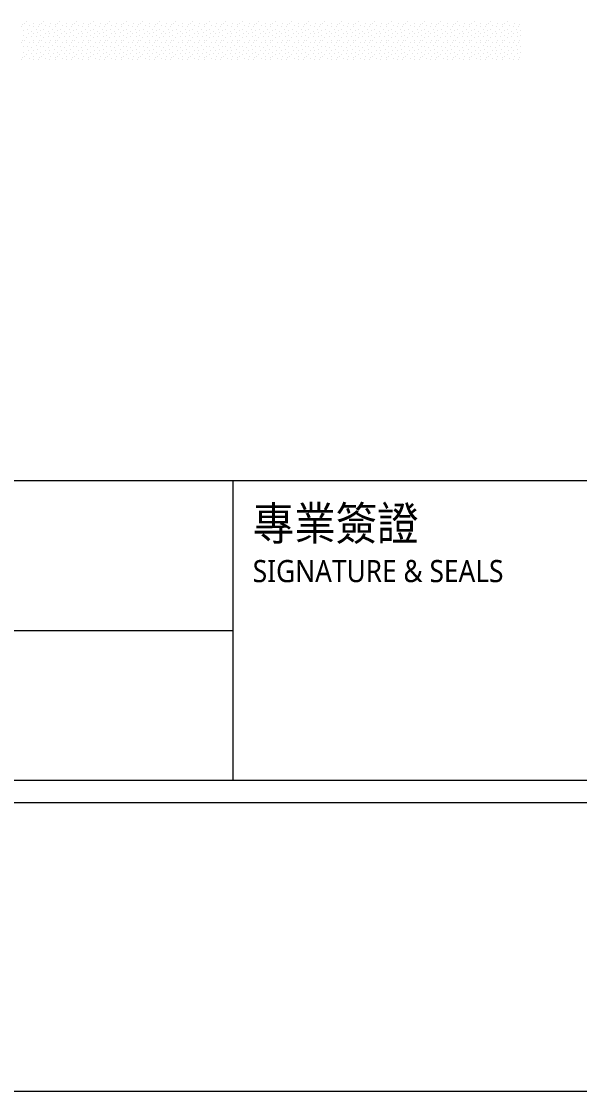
# Model space of a CAD drawing. Header units: millimetres. Extents: x 4664 to 8864, y -38 to 2932.
# Drawn here: x 7194 to 7552, y -38 to 649 of the extents above; entities that cross this region are included whole.
import ezdxf
from ezdxf.enums import TextEntityAlignment as Align

# ---------------------------------------------------------------- set-up
doc = ezdxf.new("R2010")
doc.units = ezdxf.units.MM
doc.styles.add('圖框文字', font='Microsoft JhengHei.ttf')

msp = doc.modelspace()

# ---------------------------------------------------------------- linework, layer by layer
at = {"lineweight": 5}
for p, q in [((7194.68, 645.54), (7194.68, 645.54)), ((7195.11, 646.82), (7195.11, 646.82)), ((7196.38, 647.03), (7196.38, 647.03)), ((7197.87, 648.52), (7197.87, 648.52)), ((7199.36, 645.76), (7199.36, 645.76)), ((7202.33, 647.03), (7202.33, 647.03)), ((7205.31, 645.54), (7205.31, 645.54)), ((7205.73, 646.82), (7205.73, 646.82)), ((7207.01, 647.03), (7207.01, 647.03)), ((7208.5, 648.52), (7208.5, 648.52)), ((7209.98, 645.76), (7209.98, 645.76)), ((7212.96, 647.03), (7212.96, 647.03)), ((7215.93, 645.54), (7215.93, 645.54)), ((7216.36, 646.82), (7216.36, 646.82)), ((7217.63, 647.03), (7217.63, 647.03)), ((7219.12, 648.52), (7219.12, 648.52)), ((7220.61, 645.76), (7220.61, 645.76)), ((7223.58, 647.03), (7223.58, 647.03)), ((7226.56, 645.54), (7226.56, 645.54)), ((7226.98, 646.82), (7226.98, 646.82)), ((7228.26, 647.03), (7228.26, 647.03)), ((7229.75, 648.52), (7229.75, 648.52)), ((7231.23, 645.76), (7231.23, 645.76)), ((7234.21, 647.03), (7234.21, 647.03)), ((7237.18, 645.54), (7237.18, 645.54)), ((7237.61, 646.82), (7237.61, 646.82)), ((7238.88, 647.03), (7238.88, 647.03)), ((7240.37, 648.52), (7240.37, 648.52)), ((7241.86, 645.76), (7241.86, 645.76)), ((7244.83, 647.03), (7244.83, 647.03)), ((7247.81, 645.54), (7247.81, 645.54)), ((7248.23, 646.82), (7248.23, 646.82)), ((7249.51, 647.03), (7249.51, 647.03)), ((7250.99, 648.52), (7250.99, 648.52)), ((7252.48, 645.76), (7252.48, 645.76)), ((7255.46, 647.03), (7255.46, 647.03)), ((7258.43, 645.54), (7258.43, 645.54)), ((7258.86, 646.82), (7258.86, 646.82)), ((7260.13, 647.03), (7260.13, 647.03)), ((7261.62, 648.52), (7261.62, 648.52)), ((7263.11, 645.76), (7263.11, 645.76)), ((7266.08, 647.03), (7266.08, 647.03)), ((7269.06, 645.54), (7269.06, 645.54)), ((7269.48, 646.82), (7269.48, 646.82)), ((7270.76, 647.03), (7270.76, 647.03)), ((7272.24, 648.52), (7272.24, 648.52)), ((7273.73, 645.76), (7273.73, 645.76)), ((7276.71, 647.03), (7276.71, 647.03)), ((7279.68, 645.54), (7279.68, 645.54)), ((7280.11, 646.82), (7280.11, 646.82)), ((7281.38, 647.03), (7281.38, 647.03)), ((7282.87, 648.52), (7282.87, 648.52)), ((7284.36, 645.76), (7284.36, 645.76)), ((7287.33, 647.03), (7287.33, 647.03)), ((7290.31, 645.54), (7290.31, 645.54)), ((7290.73, 646.82), (7290.73, 646.82)), ((7292.01, 647.03), (7292.01, 647.03)), ((7293.49, 648.52), (7293.49, 648.52)), ((7294.98, 645.76), (7294.98, 645.76)), ((7297.96, 647.03), (7297.96, 647.03)), ((7300.93, 645.54), (7300.93, 645.54)), ((7301.36, 646.82), (7301.36, 646.82)), ((7302.63, 647.03), (7302.63, 647.03)), ((7304.12, 648.52), (7304.12, 648.52)), ((7305.61, 645.76), (7305.61, 645.76)), ((7308.58, 647.03), (7308.58, 647.03)), ((7311.56, 645.54), (7311.56, 645.54)), ((7311.98, 646.82), (7311.98, 646.82)), ((7313.26, 647.03), (7313.26, 647.03)), ((7314.74, 648.52), (7314.74, 648.52)), ((7316.23, 645.76), (7316.23, 645.76)), ((7319.21, 647.03), (7319.21, 647.03)), ((7322.18, 645.54), (7322.18, 645.54)), ((7322.61, 646.82), (7322.61, 646.82)), ((7323.88, 647.03), (7323.88, 647.03)), ((7325.37, 648.52), (7325.37, 648.52)), ((7326.86, 645.76), (7326.86, 645.76)), ((7329.83, 647.03), (7329.83, 647.03)), ((7332.81, 645.54), (7332.81, 645.54)), ((7333.23, 646.82), (7333.23, 646.82)), ((7334.51, 647.03), (7334.51, 647.03)), ((7335.99, 648.52), (7335.99, 648.52)), ((7337.48, 645.76), (7337.48, 645.76)), ((7340.46, 647.03), (7340.46, 647.03)), ((7343.43, 645.54), (7343.43, 645.54)), ((7343.85, 646.82), (7343.85, 646.82)), ((7345.13, 647.03), (7345.13, 647.03)), ((7346.62, 648.52), (7346.62, 648.52)), ((7348.1, 645.76), (7348.1, 645.76)), ((7351.08, 647.03), (7351.08, 647.03)), ((7354.05, 645.54), (7354.05, 645.54)), ((7354.48, 646.82), (7354.48, 646.82)), ((7355.75, 647.03), (7355.75, 647.03)), ((7357.24, 648.52), (7357.24, 648.52)), ((7358.73, 645.76), (7358.73, 645.76)), ((7361.7, 647.03), (7361.7, 647.03)), ((7364.68, 645.54), (7364.68, 645.54)), ((7365.1, 646.82), (7365.1, 646.82)), ((7366.38, 647.03), (7366.38, 647.03)), ((7367.87, 648.52), (7367.87, 648.52)), ((7369.35, 645.76), (7369.35, 645.76)), ((7372.33, 647.03), (7372.33, 647.03)), ((7375.3, 645.54), (7375.3, 645.54)), ((7375.73, 646.82), (7375.73, 646.82)), ((7377, 647.03), (7377, 647.03)), ((7378.49, 648.52), (7378.49, 648.52)), ((7379.98, 645.76), (7379.98, 645.76)), ((7382.95, 647.03), (7382.95, 647.03)), ((7385.93, 645.54), (7385.93, 645.54)), ((7386.35, 646.82), (7386.35, 646.82)), ((7387.63, 647.03), (7387.63, 647.03)), ((7389.12, 648.52), (7389.12, 648.52)), ((7390.6, 645.76), (7390.6, 645.76)), ((7393.58, 647.03), (7393.58, 647.03)), ((7396.55, 645.54), (7396.55, 645.54)), ((7396.98, 646.82), (7396.98, 646.82)), ((7398.25, 647.03), (7398.25, 647.03)), ((7399.74, 648.52), (7399.74, 648.52)), ((7401.23, 645.76), (7401.23, 645.76)), ((7404.2, 647.03), (7404.2, 647.03)), ((7407.18, 645.54), (7407.18, 645.54)), ((7407.6, 646.82), (7407.6, 646.82)), ((7408.88, 647.03), (7408.88, 647.03)), ((7410.37, 648.52), (7410.37, 648.52)), ((7411.85, 645.76), (7411.85, 645.76)), ((7414.83, 647.03), (7414.83, 647.03)), ((7417.8, 645.54), (7417.8, 645.54)), ((7418.23, 646.82), (7418.23, 646.82)), ((7419.5, 647.03), (7419.5, 647.03)), ((7420.99, 648.52), (7420.99, 648.52)), ((7422.48, 645.76), (7422.48, 645.76)), ((7425.45, 647.03), (7425.45, 647.03)), ((7428.43, 645.54), (7428.43, 645.54)), ((7428.85, 646.82), (7428.85, 646.82)), ((7430.13, 647.03), (7430.13, 647.03)), ((7431.62, 648.52), (7431.62, 648.52)), ((7433.1, 645.76), (7433.1, 645.76)), ((7436.08, 647.03), (7436.08, 647.03)), ((7439.05, 645.54), (7439.05, 645.54)), ((7439.48, 646.82), (7439.48, 646.82)), ((7440.75, 647.03), (7440.75, 647.03)), ((7442.24, 648.52), (7442.24, 648.52)), ((7443.73, 645.76), (7443.73, 645.76)), ((7446.7, 647.03), (7446.7, 647.03)), ((7449.68, 645.54), (7449.68, 645.54)), ((7450.1, 646.82), (7450.1, 646.82)), ((7451.38, 647.03), (7451.38, 647.03)), ((7452.86, 648.52), (7452.86, 648.52)), ((7454.35, 645.76), (7454.35, 645.76)), ((7457.33, 647.03), (7457.33, 647.03)), ((7460.3, 645.54), (7460.3, 645.54)), ((7460.73, 646.82), (7460.73, 646.82)), ((7462, 647.03), (7462, 647.03)), ((7463.49, 648.52), (7463.49, 648.52)), ((7464.98, 645.76), (7464.98, 645.76)), ((7467.95, 647.03), (7467.95, 647.03)), ((7470.93, 645.54), (7470.93, 645.54)), ((7471.35, 646.82), (7471.35, 646.82)), ((7472.63, 647.03), (7472.63, 647.03)), ((7474.11, 648.52), (7474.11, 648.52)), ((7475.6, 645.76), (7475.6, 645.76)), ((7478.58, 647.03), (7478.58, 647.03)), ((7481.55, 645.54), (7481.55, 645.54)), ((7481.98, 646.82), (7481.98, 646.82)), ((7483.25, 647.03), (7483.25, 647.03)), ((7484.74, 648.52), (7484.74, 648.52)), ((7486.23, 645.76), (7486.23, 645.76)), ((7489.2, 647.03), (7489.2, 647.03)), ((7492.18, 645.54), (7492.18, 645.54)), ((7492.6, 646.82), (7492.6, 646.82)), ((7493.88, 647.03), (7493.88, 647.03)), ((7495.36, 648.52), (7495.36, 648.52)), ((7496.85, 645.76), (7496.85, 645.76)), ((7499.83, 647.03), (7499.83, 647.03)), ((7502.8, 645.54), (7502.8, 645.54)), ((7503.23, 646.82), (7503.23, 646.82)), ((7504.5, 647.03), (7504.5, 647.03)), ((7505.99, 648.52), (7505.99, 648.52)), ((7507.48, 645.76), (7507.48, 645.76)), ((7510.45, 647.03), (7510.45, 647.03)), ((7513.43, 645.54), (7513.43, 645.54)), ((7513.85, 646.82), (7513.85, 646.82)), ((7195.96, 642.99), (7195.96, 642.99)), ((7195.96, 639.17), (7195.96, 639.17)), ((7198.08, 643.21), (7198.08, 643.21)), ((7198.93, 640.44), (7198.93, 640.44)), ((7200.85, 642.36), (7200.85, 642.36)), ((7201.91, 645.33), (7201.91, 645.33)), ((7201.91, 640.44), (7201.91, 640.44)), ((7203.82, 643.63), (7203.82, 643.63)), ((7204.25, 638.74), (7204.25, 638.74)), ((7204.67, 641.08), (7204.67, 641.08)), ((7206.58, 642.99), (7206.58, 642.99)), ((7206.58, 639.17), (7206.58, 639.17)), ((7208.71, 643.21), (7208.71, 643.21)), ((7209.56, 640.44), (7209.56, 640.44)), ((7211.47, 642.36), (7211.47, 642.36)), ((7212.53, 645.33), (7212.53, 645.33)), ((7212.53, 640.44), (7212.53, 640.44)), ((7214.45, 643.63), (7214.45, 643.63)), ((7214.87, 638.74), (7214.87, 638.74)), ((7215.3, 641.08), (7215.3, 641.08)), ((7217.21, 642.99), (7217.21, 642.99)), ((7217.21, 639.17), (7217.21, 639.17)), ((7219.33, 643.21), (7219.33, 643.21)), ((7220.18, 640.44), (7220.18, 640.44)), ((7222.1, 642.36), (7222.1, 642.36)), ((7223.16, 645.33), (7223.16, 645.33)), ((7223.16, 640.44), (7223.16, 640.44)), ((7225.07, 643.63), (7225.07, 643.63)), ((7225.5, 638.74), (7225.5, 638.74)), ((7225.92, 641.08), (7225.92, 641.08)), ((7227.83, 642.99), (7227.83, 642.99)), ((7227.83, 639.17), (7227.83, 639.17)), ((7229.96, 643.21), (7229.96, 643.21)), ((7230.81, 640.44), (7230.81, 640.44)), ((7232.72, 642.36), (7232.72, 642.36)), ((7233.78, 645.33), (7233.78, 645.33)), ((7233.78, 640.44), (7233.78, 640.44)), ((7235.69, 643.63), (7235.69, 643.63)), ((7236.12, 638.74), (7236.12, 638.74)), ((7236.54, 641.08), (7236.54, 641.08)), ((7238.46, 642.99), (7238.46, 642.99)), ((7238.46, 639.17), (7238.46, 639.17)), ((7240.58, 643.21), (7240.58, 643.21)), ((7241.43, 640.44), (7241.43, 640.44)), ((7243.34, 642.36), (7243.34, 642.36)), ((7244.41, 645.33), (7244.41, 645.33)), ((7244.41, 640.44), (7244.41, 640.44)), ((7246.32, 643.63), (7246.32, 643.63)), ((7246.74, 638.74), (7246.74, 638.74)), ((7247.17, 641.08), (7247.17, 641.08)), ((7249.08, 642.99), (7249.08, 642.99)), ((7249.08, 639.17), (7249.08, 639.17)), ((7251.21, 643.21), (7251.21, 643.21)), ((7252.06, 640.44), (7252.06, 640.44)), ((7253.97, 642.36), (7253.97, 642.36)), ((7255.03, 645.33), (7255.03, 645.33)), ((7255.03, 640.44), (7255.03, 640.44)), ((7256.94, 643.63), (7256.94, 643.63)), ((7257.37, 638.74), (7257.37, 638.74)), ((7257.79, 641.08), (7257.79, 641.08)), ((7259.71, 642.99), (7259.71, 642.99)), ((7259.71, 639.17), (7259.71, 639.17)), ((7261.83, 643.21), (7261.83, 643.21)), ((7262.68, 640.44), (7262.68, 640.44)), ((7264.59, 642.36), (7264.59, 642.36)), ((7265.66, 645.33), (7265.66, 645.33)), ((7265.66, 640.44), (7265.66, 640.44)), ((7267.57, 643.63), (7267.57, 643.63)), ((7267.99, 638.74), (7267.99, 638.74)), ((7268.42, 641.08), (7268.42, 641.08)), ((7270.33, 642.99), (7270.33, 642.99)), ((7270.33, 639.17), (7270.33, 639.17)), ((7272.46, 643.21), (7272.46, 643.21)), ((7273.31, 640.44), (7273.31, 640.44)), ((7275.22, 642.36), (7275.22, 642.36)), ((7276.28, 645.33), (7276.28, 645.33)), ((7276.28, 640.44), (7276.28, 640.44)), ((7278.19, 643.63), (7278.19, 643.63)), ((7278.62, 638.74), (7278.62, 638.74)), ((7279.04, 641.08), (7279.04, 641.08)), ((7280.96, 642.99), (7280.96, 642.99)), ((7280.96, 639.17), (7280.96, 639.17)), ((7283.08, 643.21), (7283.08, 643.21)), ((7283.93, 640.44), (7283.93, 640.44)), ((7285.84, 642.36), (7285.84, 642.36)), ((7286.91, 645.33), (7286.91, 645.33)), ((7286.91, 640.44), (7286.91, 640.44)), ((7288.82, 643.63), (7288.82, 643.63)), ((7289.24, 638.74), (7289.24, 638.74)), ((7289.67, 641.08), (7289.67, 641.08)), ((7291.58, 642.99), (7291.58, 642.99)), ((7291.58, 639.17), (7291.58, 639.17)), ((7293.71, 643.21), (7293.71, 643.21)), ((7294.56, 640.44), (7294.56, 640.44)), ((7296.47, 642.36), (7296.47, 642.36)), ((7297.53, 645.33), (7297.53, 645.33)), ((7297.53, 640.44), (7297.53, 640.44)), ((7299.44, 643.63), (7299.44, 643.63)), ((7299.87, 638.74), (7299.87, 638.74)), ((7300.29, 641.08), (7300.29, 641.08)), ((7302.21, 642.99), (7302.21, 642.99)), ((7302.21, 639.17), (7302.21, 639.17)), ((7304.33, 643.21), (7304.33, 643.21)), ((7305.18, 640.44), (7305.18, 640.44)), ((7307.09, 642.36), (7307.09, 642.36)), ((7308.16, 645.33), (7308.16, 645.33)), ((7308.16, 640.44), (7308.16, 640.44)), ((7310.07, 643.63), (7310.07, 643.63)), ((7310.49, 638.74), (7310.49, 638.74)), ((7310.92, 641.08), (7310.92, 641.08)), ((7312.83, 642.99), (7312.83, 642.99)), ((7312.83, 639.17), (7312.83, 639.17)), ((7314.96, 643.21), (7314.96, 643.21)), ((7315.81, 640.44), (7315.81, 640.44)), ((7317.72, 642.36), (7317.72, 642.36)), ((7318.78, 645.33), (7318.78, 645.33)), ((7318.78, 640.44), (7318.78, 640.44)), ((7320.69, 643.63), (7320.69, 643.63)), ((7321.12, 638.74), (7321.12, 638.74)), ((7321.54, 641.08), (7321.54, 641.08)), ((7323.46, 642.99), (7323.46, 642.99)), ((7323.46, 639.17), (7323.46, 639.17)), ((7325.58, 643.21), (7325.58, 643.21)), ((7326.43, 640.44), (7326.43, 640.44)), ((7328.34, 642.36), (7328.34, 642.36)), ((7329.41, 645.33), (7329.41, 645.33)), ((7329.41, 640.44), (7329.41, 640.44)), ((7331.32, 643.63), (7331.32, 643.63)), ((7331.74, 638.74), (7331.74, 638.74)), ((7332.17, 641.08), (7332.17, 641.08)), ((7334.08, 642.99), (7334.08, 642.99)), ((7334.08, 639.17), (7334.08, 639.17)), ((7336.21, 643.21), (7336.21, 643.21)), ((7337.06, 640.44), (7337.06, 640.44)), ((7338.97, 642.36), (7338.97, 642.36)), ((7340.03, 645.33), (7340.03, 645.33)), ((7340.03, 640.44), (7340.03, 640.44)), ((7341.94, 643.63), (7341.94, 643.63)), ((7342.37, 638.74), (7342.37, 638.74)), ((7342.79, 641.08), (7342.79, 641.08)), ((7344.7, 642.99), (7344.7, 642.99)), ((7344.7, 639.17), (7344.7, 639.17)), ((7346.83, 643.21), (7346.83, 643.21)), ((7347.68, 640.44), (7347.68, 640.44)), ((7349.59, 642.36), (7349.59, 642.36)), ((7350.65, 645.33), (7350.65, 645.33)), ((7350.65, 640.44), (7350.65, 640.44)), ((7352.57, 643.63), (7352.57, 643.63)), ((7352.99, 638.74), (7352.99, 638.74)), ((7353.42, 641.08), (7353.42, 641.08)), ((7355.33, 642.99), (7355.33, 642.99)), ((7355.33, 639.17), (7355.33, 639.17)), ((7357.45, 643.21), (7357.45, 643.21)), ((7358.3, 640.44), (7358.3, 640.44)), ((7360.22, 642.36), (7360.22, 642.36)), ((7361.28, 645.33), (7361.28, 645.33)), ((7361.28, 640.44), (7361.28, 640.44)), ((7363.19, 643.63), (7363.19, 643.63)), ((7363.62, 638.74), (7363.62, 638.74)), ((7364.04, 641.08), (7364.04, 641.08)), ((7365.95, 642.99), (7365.95, 642.99)), ((7365.95, 639.17), (7365.95, 639.17)), ((7368.08, 643.21), (7368.08, 643.21)), ((7368.93, 640.44), (7368.93, 640.44)), ((7370.84, 642.36), (7370.84, 642.36)), ((7371.9, 645.33), (7371.9, 645.33)), ((7371.9, 640.44), (7371.9, 640.44)), ((7373.82, 643.63), (7373.82, 643.63)), ((7374.24, 638.74), (7374.24, 638.74)), ((7374.67, 641.08), (7374.67, 641.08)), ((7376.58, 642.99), (7376.58, 642.99)), ((7376.58, 639.17), (7376.58, 639.17)), ((7378.7, 643.21), (7378.7, 643.21)), ((7379.55, 640.44), (7379.55, 640.44)), ((7381.47, 642.36), (7381.47, 642.36)), ((7382.53, 645.33), (7382.53, 645.33)), ((7382.53, 640.44), (7382.53, 640.44)), ((7384.44, 643.63), (7384.44, 643.63)), ((7384.87, 638.74), (7384.87, 638.74)), ((7385.29, 641.08), (7385.29, 641.08)), ((7387.2, 642.99), (7387.2, 642.99)), ((7387.2, 639.17), (7387.2, 639.17)), ((7389.33, 643.21), (7389.33, 643.21)), ((7390.18, 640.44), (7390.18, 640.44)), ((7392.09, 642.36), (7392.09, 642.36)), ((7393.15, 645.33), (7393.15, 645.33)), ((7393.15, 640.44), (7393.15, 640.44)), ((7395.07, 643.63), (7395.07, 643.63)), ((7395.49, 638.74), (7395.49, 638.74)), ((7395.92, 641.08), (7395.92, 641.08)), ((7397.83, 642.99), (7397.83, 642.99)), ((7397.83, 639.17), (7397.83, 639.17)), ((7399.95, 643.21), (7399.95, 643.21)), ((7400.8, 640.44), (7400.8, 640.44)), ((7402.72, 642.36), (7402.72, 642.36)), ((7403.78, 645.33), (7403.78, 645.33)), ((7403.78, 640.44), (7403.78, 640.44)), ((7405.69, 643.63), (7405.69, 643.63)), ((7406.12, 638.74), (7406.12, 638.74)), ((7406.54, 641.08), (7406.54, 641.08)), ((7408.45, 642.99), (7408.45, 642.99)), ((7408.45, 639.17), (7408.45, 639.17)), ((7410.58, 643.21), (7410.58, 643.21)), ((7411.43, 640.44), (7411.43, 640.44)), ((7413.34, 642.36), (7413.34, 642.36)), ((7414.4, 645.33), (7414.4, 645.33)), ((7414.4, 640.44), (7414.4, 640.44)), ((7416.32, 643.63), (7416.32, 643.63)), ((7416.74, 638.74), (7416.74, 638.74)), ((7417.17, 641.08), (7417.17, 641.08)), ((7419.08, 642.99), (7419.08, 642.99)), ((7419.08, 639.17), (7419.08, 639.17)), ((7421.2, 643.21), (7421.2, 643.21)), ((7422.05, 640.44), (7422.05, 640.44)), ((7423.97, 642.36), (7423.97, 642.36)), ((7425.03, 645.33), (7425.03, 645.33)), ((7425.03, 640.44), (7425.03, 640.44)), ((7426.94, 643.63), (7426.94, 643.63)), ((7427.37, 638.74), (7427.37, 638.74)), ((7427.79, 641.08), (7427.79, 641.08)), ((7429.7, 642.99), (7429.7, 642.99)), ((7429.7, 639.17), (7429.7, 639.17)), ((7431.83, 643.21), (7431.83, 643.21)), ((7432.68, 640.44), (7432.68, 640.44)), ((7434.59, 642.36), (7434.59, 642.36)), ((7435.65, 645.33), (7435.65, 645.33)), ((7435.65, 640.44), (7435.65, 640.44)), ((7437.57, 643.63), (7437.57, 643.63)), ((7437.99, 638.74), (7437.99, 638.74)), ((7438.42, 641.08), (7438.42, 641.08)), ((7440.33, 642.99), (7440.33, 642.99)), ((7440.33, 639.17), (7440.33, 639.17)), ((7442.45, 643.21), (7442.45, 643.21)), ((7443.3, 640.44), (7443.3, 640.44)), ((7445.22, 642.36), (7445.22, 642.36)), ((7446.28, 645.33), (7446.28, 645.33)), ((7446.28, 640.44), (7446.28, 640.44)), ((7448.19, 643.63), (7448.19, 643.63)), ((7448.62, 638.74), (7448.62, 638.74)), ((7449.04, 641.08), (7449.04, 641.08)), ((7450.95, 642.99), (7450.95, 642.99)), ((7450.95, 639.17), (7450.95, 639.17)), ((7453.08, 643.21), (7453.08, 643.21)), ((7453.93, 640.44), (7453.93, 640.44)), ((7455.84, 642.36), (7455.84, 642.36)), ((7456.9, 645.33), (7456.9, 645.33)), ((7456.9, 640.44), (7456.9, 640.44)), ((7458.81, 643.63), (7458.81, 643.63)), ((7459.24, 638.74), (7459.24, 638.74)), ((7459.66, 641.08), (7459.66, 641.08)), ((7461.58, 642.99), (7461.58, 642.99)), ((7461.58, 639.17), (7461.58, 639.17)), ((7463.7, 643.21), (7463.7, 643.21)), ((7464.55, 640.44), (7464.55, 640.44)), ((7466.46, 642.36), (7466.46, 642.36)), ((7467.53, 645.33), (7467.53, 645.33)), ((7467.53, 640.44), (7467.53, 640.44)), ((7469.44, 643.63), (7469.44, 643.63)), ((7469.86, 638.74), (7469.86, 638.74)), ((7470.29, 641.08), (7470.29, 641.08)), ((7472.2, 642.99), (7472.2, 642.99)), ((7472.2, 639.17), (7472.2, 639.17)), ((7474.33, 643.21), (7474.33, 643.21)), ((7475.18, 640.44), (7475.18, 640.44)), ((7477.09, 642.36), (7477.09, 642.36)), ((7478.15, 645.33), (7478.15, 645.33)), ((7478.15, 640.44), (7478.15, 640.44)), ((7480.06, 643.63), (7480.06, 643.63)), ((7480.49, 638.74), (7480.49, 638.74)), ((7480.91, 641.08), (7480.91, 641.08)), ((7482.83, 642.99), (7482.83, 642.99)), ((7482.83, 639.17), (7482.83, 639.17)), ((7484.95, 643.21), (7484.95, 643.21)), ((7485.8, 640.44), (7485.8, 640.44)), ((7487.71, 642.36), (7487.71, 642.36)), ((7488.78, 645.33), (7488.78, 645.33)), ((7488.78, 640.44), (7488.78, 640.44)), ((7490.69, 643.63), (7490.69, 643.63)), ((7491.11, 638.74), (7491.11, 638.74)), ((7491.54, 641.08), (7491.54, 641.08)), ((7493.45, 642.99), (7493.45, 642.99)), ((7493.45, 639.17), (7493.45, 639.17)), ((7495.58, 643.21), (7495.58, 643.21)), ((7496.43, 640.44), (7496.43, 640.44)), ((7498.34, 642.36), (7498.34, 642.36)), ((7499.4, 645.33), (7499.4, 645.33)), ((7499.4, 640.44), (7499.4, 640.44)), ((7501.31, 643.63), (7501.31, 643.63)), ((7501.74, 638.74), (7501.74, 638.74)), ((7502.16, 641.08), (7502.16, 641.08)), ((7504.08, 642.99), (7504.08, 642.99)), ((7504.08, 639.17), (7504.08, 639.17)), ((7506.2, 643.21), (7506.2, 643.21)), ((7507.05, 640.44), (7507.05, 640.44)), ((7508.96, 642.36), (7508.96, 642.36)), ((7510.03, 645.33), (7510.03, 645.33)), ((7510.03, 640.44), (7510.03, 640.44)), ((7511.94, 643.63), (7511.94, 643.63)), ((7512.36, 638.74), (7512.36, 638.74)), ((7512.79, 641.08), (7512.79, 641.08)), ((7514.7, 642.99), (7514.7, 642.99)), ((7514.7, 639.17), (7514.7, 639.17)), ((7194.68, 634.92), (7194.68, 634.92)), ((7195.11, 636.19), (7195.11, 636.19)), ((7195.96, 632.37), (7195.96, 632.37)), ((7196.38, 636.41), (7196.38, 636.41)), ((7197.87, 637.89), (7197.87, 637.89)), ((7198.08, 632.58), (7198.08, 632.58)), ((7199.36, 635.13), (7199.36, 635.13)), ((7200.85, 638.53), (7200.85, 638.53)), ((7201.91, 634.71), (7201.91, 634.71)), ((7202.33, 636.41), (7202.33, 636.41)), ((7203.82, 633.01), (7203.82, 633.01)), ((7205.31, 634.92), (7205.31, 634.92)), ((7205.73, 636.19), (7205.73, 636.19)), ((7206.58, 632.37), (7206.58, 632.37)), ((7207.01, 636.41), (7207.01, 636.41)), ((7208.5, 637.89), (7208.5, 637.89)), ((7208.71, 632.58), (7208.71, 632.58)), ((7209.98, 635.13), (7209.98, 635.13)), ((7211.47, 638.53), (7211.47, 638.53)), ((7212.53, 634.71), (7212.53, 634.71)), ((7212.96, 636.41), (7212.96, 636.41)), ((7214.45, 633.01), (7214.45, 633.01)), ((7215.93, 634.92), (7215.93, 634.92)), ((7216.36, 636.19), (7216.36, 636.19)), ((7217.21, 632.37), (7217.21, 632.37)), ((7217.63, 636.41), (7217.63, 636.41)), ((7219.12, 637.89), (7219.12, 637.89)), ((7219.33, 632.58), (7219.33, 632.58)), ((7220.61, 635.13), (7220.61, 635.13)), ((7222.1, 638.53), (7222.1, 638.53)), ((7223.16, 634.71), (7223.16, 634.71)), ((7223.58, 636.41), (7223.58, 636.41)), ((7225.07, 633.01), (7225.07, 633.01)), ((7226.56, 634.92), (7226.56, 634.92)), ((7226.98, 636.19), (7226.98, 636.19)), ((7227.83, 632.37), (7227.83, 632.37)), ((7228.26, 636.41), (7228.26, 636.41)), ((7229.75, 637.89), (7229.75, 637.89)), ((7229.96, 632.58), (7229.96, 632.58)), ((7231.23, 635.13), (7231.23, 635.13)), ((7232.72, 638.53), (7232.72, 638.53)), ((7233.78, 634.71), (7233.78, 634.71)), ((7234.21, 636.41), (7234.21, 636.41)), ((7235.69, 633.01), (7235.69, 633.01)), ((7237.18, 634.92), (7237.18, 634.92)), ((7237.61, 636.19), (7237.61, 636.19)), ((7238.46, 632.37), (7238.46, 632.37)), ((7238.88, 636.41), (7238.88, 636.41)), ((7240.37, 637.89), (7240.37, 637.89)), ((7240.58, 632.58), (7240.58, 632.58)), ((7241.86, 635.13), (7241.86, 635.13)), ((7243.34, 638.53), (7243.34, 638.53)), ((7244.41, 634.71), (7244.41, 634.71)), ((7244.83, 636.41), (7244.83, 636.41)), ((7246.32, 633.01), (7246.32, 633.01)), ((7247.81, 634.92), (7247.81, 634.92)), ((7248.23, 636.19), (7248.23, 636.19)), ((7249.08, 632.37), (7249.08, 632.37)), ((7249.51, 636.41), (7249.51, 636.41)), ((7250.99, 637.89), (7250.99, 637.89)), ((7251.21, 632.58), (7251.21, 632.58)), ((7252.48, 635.13), (7252.48, 635.13)), ((7253.97, 638.53), (7253.97, 638.53)), ((7255.03, 634.71), (7255.03, 634.71)), ((7255.46, 636.41), (7255.46, 636.41)), ((7256.94, 633.01), (7256.94, 633.01)), ((7258.43, 634.92), (7258.43, 634.92)), ((7258.86, 636.19), (7258.86, 636.19)), ((7259.71, 632.37), (7259.71, 632.37)), ((7260.13, 636.41), (7260.13, 636.41)), ((7261.62, 637.89), (7261.62, 637.89)), ((7261.83, 632.58), (7261.83, 632.58)), ((7263.11, 635.13), (7263.11, 635.13)), ((7264.59, 638.53), (7264.59, 638.53)), ((7265.66, 634.71), (7265.66, 634.71)), ((7266.08, 636.41), (7266.08, 636.41)), ((7267.57, 633.01), (7267.57, 633.01)), ((7269.06, 634.92), (7269.06, 634.92)), ((7269.48, 636.19), (7269.48, 636.19)), ((7270.33, 632.37), (7270.33, 632.37)), ((7270.76, 636.41), (7270.76, 636.41)), ((7272.24, 637.89), (7272.24, 637.89)), ((7272.46, 632.58), (7272.46, 632.58)), ((7273.73, 635.13), (7273.73, 635.13)), ((7275.22, 638.53), (7275.22, 638.53)), ((7276.28, 634.71), (7276.28, 634.71)), ((7276.71, 636.41), (7276.71, 636.41)), ((7278.19, 633.01), (7278.19, 633.01)), ((7279.68, 634.92), (7279.68, 634.92)), ((7280.11, 636.19), (7280.11, 636.19)), ((7280.96, 632.37), (7280.96, 632.37)), ((7281.38, 636.41), (7281.38, 636.41)), ((7282.87, 637.89), (7282.87, 637.89)), ((7283.08, 632.58), (7283.08, 632.58)), ((7284.36, 635.13), (7284.36, 635.13)), ((7285.84, 638.53), (7285.84, 638.53)), ((7286.91, 634.71), (7286.91, 634.71)), ((7287.33, 636.41), (7287.33, 636.41)), ((7288.82, 633.01), (7288.82, 633.01)), ((7290.31, 634.92), (7290.31, 634.92)), ((7290.73, 636.19), (7290.73, 636.19)), ((7291.58, 632.37), (7291.58, 632.37)), ((7292.01, 636.41), (7292.01, 636.41)), ((7293.49, 637.89), (7293.49, 637.89)), ((7293.71, 632.58), (7293.71, 632.58)), ((7294.98, 635.13), (7294.98, 635.13)), ((7296.47, 638.53), (7296.47, 638.53)), ((7297.53, 634.71), (7297.53, 634.71)), ((7297.96, 636.41), (7297.96, 636.41)), ((7299.44, 633.01), (7299.44, 633.01)), ((7300.93, 634.92), (7300.93, 634.92)), ((7301.36, 636.19), (7301.36, 636.19)), ((7302.21, 632.37), (7302.21, 632.37)), ((7302.63, 636.41), (7302.63, 636.41)), ((7304.12, 637.89), (7304.12, 637.89)), ((7304.33, 632.58), (7304.33, 632.58)), ((7305.61, 635.13), (7305.61, 635.13)), ((7307.09, 638.53), (7307.09, 638.53)), ((7308.16, 634.71), (7308.16, 634.71)), ((7308.58, 636.41), (7308.58, 636.41)), ((7310.07, 633.01), (7310.07, 633.01)), ((7311.56, 634.92), (7311.56, 634.92)), ((7311.98, 636.19), (7311.98, 636.19)), ((7312.83, 632.37), (7312.83, 632.37)), ((7313.26, 636.41), (7313.26, 636.41)), ((7314.74, 637.89), (7314.74, 637.89)), ((7314.96, 632.58), (7314.96, 632.58)), ((7316.23, 635.13), (7316.23, 635.13)), ((7317.72, 638.53), (7317.72, 638.53)), ((7318.78, 634.71), (7318.78, 634.71)), ((7319.21, 636.41), (7319.21, 636.41)), ((7320.69, 633.01), (7320.69, 633.01)), ((7322.18, 634.92), (7322.18, 634.92)), ((7322.61, 636.19), (7322.61, 636.19)), ((7323.46, 632.37), (7323.46, 632.37)), ((7323.88, 636.41), (7323.88, 636.41)), ((7325.37, 637.89), (7325.37, 637.89)), ((7325.58, 632.58), (7325.58, 632.58)), ((7326.86, 635.13), (7326.86, 635.13)), ((7328.34, 638.53), (7328.34, 638.53)), ((7329.41, 634.71), (7329.41, 634.71)), ((7329.83, 636.41), (7329.83, 636.41)), ((7331.32, 633.01), (7331.32, 633.01)), ((7332.81, 634.92), (7332.81, 634.92)), ((7333.23, 636.19), (7333.23, 636.19)), ((7334.08, 632.37), (7334.08, 632.37)), ((7334.51, 636.41), (7334.51, 636.41)), ((7335.99, 637.89), (7335.99, 637.89)), ((7336.21, 632.58), (7336.21, 632.58)), ((7337.48, 635.13), (7337.48, 635.13)), ((7338.97, 638.53), (7338.97, 638.53)), ((7340.03, 634.71), (7340.03, 634.71)), ((7340.46, 636.41), (7340.46, 636.41)), ((7341.94, 633.01), (7341.94, 633.01)), ((7343.43, 634.92), (7343.43, 634.92)), ((7343.85, 636.19), (7343.85, 636.19)), ((7344.7, 632.37), (7344.7, 632.37)), ((7345.13, 636.41), (7345.13, 636.41)), ((7346.62, 637.89), (7346.62, 637.89)), ((7346.83, 632.58), (7346.83, 632.58)), ((7348.1, 635.13), (7348.1, 635.13)), ((7349.59, 638.53), (7349.59, 638.53)), ((7350.65, 634.71), (7350.65, 634.71)), ((7351.08, 636.41), (7351.08, 636.41)), ((7352.57, 633.01), (7352.57, 633.01)), ((7354.05, 634.92), (7354.05, 634.92)), ((7354.48, 636.19), (7354.48, 636.19)), ((7355.33, 632.37), (7355.33, 632.37)), ((7355.75, 636.41), (7355.75, 636.41)), ((7357.24, 637.89), (7357.24, 637.89)), ((7357.45, 632.58), (7357.45, 632.58)), ((7358.73, 635.13), (7358.73, 635.13)), ((7360.22, 638.53), (7360.22, 638.53)), ((7361.28, 634.71), (7361.28, 634.71)), ((7361.7, 636.41), (7361.7, 636.41)), ((7363.19, 633.01), (7363.19, 633.01)), ((7364.68, 634.92), (7364.68, 634.92)), ((7365.1, 636.19), (7365.1, 636.19)), ((7365.95, 632.37), (7365.95, 632.37)), ((7366.38, 636.41), (7366.38, 636.41)), ((7367.87, 637.89), (7367.87, 637.89)), ((7368.08, 632.58), (7368.08, 632.58)), ((7369.35, 635.13), (7369.35, 635.13)), ((7370.84, 638.53), (7370.84, 638.53)), ((7371.9, 634.71), (7371.9, 634.71)), ((7372.33, 636.41), (7372.33, 636.41)), ((7373.82, 633.01), (7373.82, 633.01)), ((7375.3, 634.92), (7375.3, 634.92)), ((7375.73, 636.19), (7375.73, 636.19)), ((7376.58, 632.37), (7376.58, 632.37)), ((7377, 636.41), (7377, 636.41)), ((7378.49, 637.89), (7378.49, 637.89)), ((7378.7, 632.58), (7378.7, 632.58)), ((7379.98, 635.13), (7379.98, 635.13)), ((7381.47, 638.53), (7381.47, 638.53)), ((7382.53, 634.71), (7382.53, 634.71)), ((7382.95, 636.41), (7382.95, 636.41)), ((7384.44, 633.01), (7384.44, 633.01)), ((7385.93, 634.92), (7385.93, 634.92)), ((7386.35, 636.19), (7386.35, 636.19)), ((7387.2, 632.37), (7387.2, 632.37)), ((7387.63, 636.41), (7387.63, 636.41)), ((7389.12, 637.89), (7389.12, 637.89)), ((7389.33, 632.58), (7389.33, 632.58)), ((7390.6, 635.13), (7390.6, 635.13)), ((7392.09, 638.53), (7392.09, 638.53)), ((7393.15, 634.71), (7393.15, 634.71)), ((7393.58, 636.41), (7393.58, 636.41)), ((7395.07, 633.01), (7395.07, 633.01)), ((7396.55, 634.92), (7396.55, 634.92)), ((7396.98, 636.19), (7396.98, 636.19)), ((7397.83, 632.37), (7397.83, 632.37)), ((7398.25, 636.41), (7398.25, 636.41)), ((7399.74, 637.89), (7399.74, 637.89)), ((7399.95, 632.58), (7399.95, 632.58)), ((7401.23, 635.13), (7401.23, 635.13)), ((7402.72, 638.53), (7402.72, 638.53)), ((7403.78, 634.71), (7403.78, 634.71)), ((7404.2, 636.41), (7404.2, 636.41)), ((7405.69, 633.01), (7405.69, 633.01)), ((7407.18, 634.92), (7407.18, 634.92)), ((7407.6, 636.19), (7407.6, 636.19)), ((7408.45, 632.37), (7408.45, 632.37)), ((7408.88, 636.41), (7408.88, 636.41)), ((7410.37, 637.89), (7410.37, 637.89)), ((7410.58, 632.58), (7410.58, 632.58)), ((7411.85, 635.13), (7411.85, 635.13)), ((7413.34, 638.53), (7413.34, 638.53)), ((7414.4, 634.71), (7414.4, 634.71)), ((7414.83, 636.41), (7414.83, 636.41)), ((7416.32, 633.01), (7416.32, 633.01)), ((7417.8, 634.92), (7417.8, 634.92)), ((7418.23, 636.19), (7418.23, 636.19)), ((7419.08, 632.37), (7419.08, 632.37)), ((7419.5, 636.41), (7419.5, 636.41)), ((7420.99, 637.89), (7420.99, 637.89)), ((7421.2, 632.58), (7421.2, 632.58)), ((7422.48, 635.13), (7422.48, 635.13)), ((7423.97, 638.53), (7423.97, 638.53)), ((7425.03, 634.71), (7425.03, 634.71)), ((7425.45, 636.41), (7425.45, 636.41)), ((7426.94, 633.01), (7426.94, 633.01)), ((7428.43, 634.92), (7428.43, 634.92)), ((7428.85, 636.19), (7428.85, 636.19)), ((7429.7, 632.37), (7429.7, 632.37)), ((7430.13, 636.41), (7430.13, 636.41)), ((7431.62, 637.89), (7431.62, 637.89)), ((7431.83, 632.58), (7431.83, 632.58)), ((7433.1, 635.13), (7433.1, 635.13)), ((7434.59, 638.53), (7434.59, 638.53)), ((7435.65, 634.71), (7435.65, 634.71)), ((7436.08, 636.41), (7436.08, 636.41)), ((7437.57, 633.01), (7437.57, 633.01)), ((7439.05, 634.92), (7439.05, 634.92)), ((7439.48, 636.19), (7439.48, 636.19)), ((7440.33, 632.37), (7440.33, 632.37)), ((7440.75, 636.41), (7440.75, 636.41)), ((7442.24, 637.89), (7442.24, 637.89)), ((7442.45, 632.58), (7442.45, 632.58)), ((7443.73, 635.13), (7443.73, 635.13)), ((7445.22, 638.53), (7445.22, 638.53)), ((7446.28, 634.71), (7446.28, 634.71)), ((7446.7, 636.41), (7446.7, 636.41)), ((7448.19, 633.01), (7448.19, 633.01)), ((7449.68, 634.92), (7449.68, 634.92)), ((7450.1, 636.19), (7450.1, 636.19)), ((7450.95, 632.37), (7450.95, 632.37)), ((7451.38, 636.41), (7451.38, 636.41)), ((7452.86, 637.89), (7452.86, 637.89)), ((7453.08, 632.58), (7453.08, 632.58)), ((7454.35, 635.13), (7454.35, 635.13)), ((7455.84, 638.53), (7455.84, 638.53)), ((7456.9, 634.71), (7456.9, 634.71)), ((7457.33, 636.41), (7457.33, 636.41)), ((7458.81, 633.01), (7458.81, 633.01)), ((7460.3, 634.92), (7460.3, 634.92)), ((7460.73, 636.19), (7460.73, 636.19)), ((7461.58, 632.37), (7461.58, 632.37)), ((7462, 636.41), (7462, 636.41)), ((7463.49, 637.89), (7463.49, 637.89)), ((7463.7, 632.58), (7463.7, 632.58)), ((7464.98, 635.13), (7464.98, 635.13)), ((7466.46, 638.53), (7466.46, 638.53)), ((7467.53, 634.71), (7467.53, 634.71)), ((7467.95, 636.41), (7467.95, 636.41)), ((7469.44, 633.01), (7469.44, 633.01)), ((7470.93, 634.92), (7470.93, 634.92)), ((7471.35, 636.19), (7471.35, 636.19)), ((7472.2, 632.37), (7472.2, 632.37)), ((7472.63, 636.41), (7472.63, 636.41)), ((7474.11, 637.89), (7474.11, 637.89)), ((7474.33, 632.58), (7474.33, 632.58)), ((7475.6, 635.13), (7475.6, 635.13)), ((7477.09, 638.53), (7477.09, 638.53)), ((7478.15, 634.71), (7478.15, 634.71)), ((7478.58, 636.41), (7478.58, 636.41)), ((7480.06, 633.01), (7480.06, 633.01)), ((7481.55, 634.92), (7481.55, 634.92)), ((7481.98, 636.19), (7481.98, 636.19)), ((7482.83, 632.37), (7482.83, 632.37)), ((7483.25, 636.41), (7483.25, 636.41)), ((7484.74, 637.89), (7484.74, 637.89)), ((7484.95, 632.58), (7484.95, 632.58)), ((7486.23, 635.13), (7486.23, 635.13)), ((7487.71, 638.53), (7487.71, 638.53)), ((7488.78, 634.71), (7488.78, 634.71)), ((7489.2, 636.41), (7489.2, 636.41)), ((7490.69, 633.01), (7490.69, 633.01)), ((7492.18, 634.92), (7492.18, 634.92)), ((7492.6, 636.19), (7492.6, 636.19)), ((7493.45, 632.37), (7493.45, 632.37)), ((7493.88, 636.41), (7493.88, 636.41)), ((7495.36, 637.89), (7495.36, 637.89)), ((7495.58, 632.58), (7495.58, 632.58)), ((7496.85, 635.13), (7496.85, 635.13)), ((7498.34, 638.53), (7498.34, 638.53)), ((7499.4, 634.71), (7499.4, 634.71)), ((7499.83, 636.41), (7499.83, 636.41)), ((7501.31, 633.01), (7501.31, 633.01)), ((7502.8, 634.92), (7502.8, 634.92)), ((7503.23, 636.19), (7503.23, 636.19)), ((7504.08, 632.37), (7504.08, 632.37)), ((7504.5, 636.41), (7504.5, 636.41)), ((7505.99, 637.89), (7505.99, 637.89)), ((7506.2, 632.58), (7506.2, 632.58)), ((7507.48, 635.13), (7507.48, 635.13)), ((7508.96, 638.53), (7508.96, 638.53)), ((7510.03, 634.71), (7510.03, 634.71)), ((7510.45, 636.41), (7510.45, 636.41)), ((7511.94, 633.01), (7511.94, 633.01)), ((7513.43, 634.92), (7513.43, 634.92)), ((7513.85, 636.19), (7513.85, 636.19)), ((7514.7, 632.37), (7514.7, 632.37)), ((7195.11, 625.57), (7195.11, 625.57)), ((7195.96, 628.54), (7195.96, 628.54)), ((7196.38, 625.78), (7196.38, 625.78)), ((7197.87, 627.27), (7197.87, 627.27)), ((7198.93, 629.82), (7198.93, 629.82)), ((7200.85, 631.73), (7200.85, 631.73)), ((7200.85, 627.91), (7200.85, 627.91)), ((7201.91, 629.82), (7201.91, 629.82)), ((7202.33, 625.78), (7202.33, 625.78)), ((7204.25, 628.12), (7204.25, 628.12)), ((7204.67, 630.46), (7204.67, 630.46)), ((7205.73, 625.57), (7205.73, 625.57)), ((7206.58, 628.54), (7206.58, 628.54)), ((7207.01, 625.78), (7207.01, 625.78)), ((7208.5, 627.27), (7208.5, 627.27)), ((7209.56, 629.82), (7209.56, 629.82)), ((7211.47, 631.73), (7211.47, 631.73)), ((7211.47, 627.91), (7211.47, 627.91)), ((7212.53, 629.82), (7212.53, 629.82)), ((7212.96, 625.78), (7212.96, 625.78)), ((7214.87, 628.12), (7214.87, 628.12)), ((7215.3, 630.46), (7215.3, 630.46)), ((7216.36, 625.57), (7216.36, 625.57)), ((7217.21, 628.54), (7217.21, 628.54)), ((7217.63, 625.78), (7217.63, 625.78)), ((7219.12, 627.27), (7219.12, 627.27)), ((7220.18, 629.82), (7220.18, 629.82)), ((7222.1, 631.73), (7222.1, 631.73)), ((7222.1, 627.91), (7222.1, 627.91)), ((7223.16, 629.82), (7223.16, 629.82)), ((7223.58, 625.78), (7223.58, 625.78)), ((7225.5, 628.12), (7225.5, 628.12)), ((7225.92, 630.46), (7225.92, 630.46)), ((7226.98, 625.57), (7226.98, 625.57)), ((7227.83, 628.54), (7227.83, 628.54)), ((7228.26, 625.78), (7228.26, 625.78)), ((7229.75, 627.27), (7229.75, 627.27)), ((7230.81, 629.82), (7230.81, 629.82)), ((7232.72, 631.73), (7232.72, 631.73)), ((7232.72, 627.91), (7232.72, 627.91)), ((7233.78, 629.82), (7233.78, 629.82)), ((7234.21, 625.78), (7234.21, 625.78)), ((7236.12, 628.12), (7236.12, 628.12)), ((7236.54, 630.46), (7236.54, 630.46)), ((7237.61, 625.57), (7237.61, 625.57)), ((7238.46, 628.54), (7238.46, 628.54)), ((7238.88, 625.78), (7238.88, 625.78)), ((7240.37, 627.27), (7240.37, 627.27)), ((7241.43, 629.82), (7241.43, 629.82)), ((7243.34, 631.73), (7243.34, 631.73)), ((7243.34, 627.91), (7243.34, 627.91)), ((7244.41, 629.82), (7244.41, 629.82)), ((7244.83, 625.78), (7244.83, 625.78)), ((7246.74, 628.12), (7246.74, 628.12)), ((7247.17, 630.46), (7247.17, 630.46)), ((7248.23, 625.57), (7248.23, 625.57)), ((7249.08, 628.54), (7249.08, 628.54)), ((7249.51, 625.78), (7249.51, 625.78)), ((7250.99, 627.27), (7250.99, 627.27)), ((7252.06, 629.82), (7252.06, 629.82)), ((7253.97, 631.73), (7253.97, 631.73)), ((7253.97, 627.91), (7253.97, 627.91)), ((7255.03, 629.82), (7255.03, 629.82)), ((7255.46, 625.78), (7255.46, 625.78)), ((7257.37, 628.12), (7257.37, 628.12)), ((7257.79, 630.46), (7257.79, 630.46)), ((7258.86, 625.57), (7258.86, 625.57)), ((7259.71, 628.54), (7259.71, 628.54)), ((7260.13, 625.78), (7260.13, 625.78)), ((7261.62, 627.27), (7261.62, 627.27)), ((7262.68, 629.82), (7262.68, 629.82)), ((7264.59, 631.73), (7264.59, 631.73)), ((7264.59, 627.91), (7264.59, 627.91)), ((7265.66, 629.82), (7265.66, 629.82)), ((7266.08, 625.78), (7266.08, 625.78)), ((7267.99, 628.12), (7267.99, 628.12)), ((7268.42, 630.46), (7268.42, 630.46)), ((7269.48, 625.57), (7269.48, 625.57)), ((7270.33, 628.54), (7270.33, 628.54)), ((7270.76, 625.78), (7270.76, 625.78)), ((7272.24, 627.27), (7272.24, 627.27)), ((7273.31, 629.82), (7273.31, 629.82)), ((7275.22, 631.73), (7275.22, 631.73)), ((7275.22, 627.91), (7275.22, 627.91)), ((7276.28, 629.82), (7276.28, 629.82)), ((7276.71, 625.78), (7276.71, 625.78)), ((7278.62, 628.12), (7278.62, 628.12)), ((7279.04, 630.46), (7279.04, 630.46)), ((7280.11, 625.57), (7280.11, 625.57)), ((7280.96, 628.54), (7280.96, 628.54)), ((7281.38, 625.78), (7281.38, 625.78)), ((7282.87, 627.27), (7282.87, 627.27)), ((7283.93, 629.82), (7283.93, 629.82)), ((7285.84, 631.73), (7285.84, 631.73)), ((7285.84, 627.91), (7285.84, 627.91)), ((7286.91, 629.82), (7286.91, 629.82)), ((7287.33, 625.78), (7287.33, 625.78)), ((7289.24, 628.12), (7289.24, 628.12)), ((7289.67, 630.46), (7289.67, 630.46)), ((7290.73, 625.57), (7290.73, 625.57)), ((7291.58, 628.54), (7291.58, 628.54)), ((7292.01, 625.78), (7292.01, 625.78)), ((7293.49, 627.27), (7293.49, 627.27)), ((7294.56, 629.82), (7294.56, 629.82)), ((7296.47, 631.73), (7296.47, 631.73)), ((7296.47, 627.91), (7296.47, 627.91)), ((7297.53, 629.82), (7297.53, 629.82)), ((7297.96, 625.78), (7297.96, 625.78)), ((7299.87, 628.12), (7299.87, 628.12)), ((7300.29, 630.46), (7300.29, 630.46)), ((7301.36, 625.57), (7301.36, 625.57)), ((7302.21, 628.54), (7302.21, 628.54)), ((7302.63, 625.78), (7302.63, 625.78)), ((7304.12, 627.27), (7304.12, 627.27)), ((7305.18, 629.82), (7305.18, 629.82)), ((7307.09, 631.73), (7307.09, 631.73)), ((7307.09, 627.91), (7307.09, 627.91)), ((7308.16, 629.82), (7308.16, 629.82)), ((7308.58, 625.78), (7308.58, 625.78)), ((7310.49, 628.12), (7310.49, 628.12)), ((7310.92, 630.46), (7310.92, 630.46)), ((7311.98, 625.57), (7311.98, 625.57)), ((7312.83, 628.54), (7312.83, 628.54)), ((7313.26, 625.78), (7313.26, 625.78)), ((7314.74, 627.27), (7314.74, 627.27)), ((7315.81, 629.82), (7315.81, 629.82)), ((7317.72, 631.73), (7317.72, 631.73)), ((7317.72, 627.91), (7317.72, 627.91)), ((7318.78, 629.82), (7318.78, 629.82)), ((7319.21, 625.78), (7319.21, 625.78)), ((7321.12, 628.12), (7321.12, 628.12)), ((7321.54, 630.46), (7321.54, 630.46)), ((7322.61, 625.57), (7322.61, 625.57)), ((7323.46, 628.54), (7323.46, 628.54)), ((7323.88, 625.78), (7323.88, 625.78)), ((7325.37, 627.27), (7325.37, 627.27)), ((7326.43, 629.82), (7326.43, 629.82)), ((7328.34, 631.73), (7328.34, 631.73)), ((7328.34, 627.91), (7328.34, 627.91)), ((7329.41, 629.82), (7329.41, 629.82)), ((7329.83, 625.78), (7329.83, 625.78)), ((7331.74, 628.12), (7331.74, 628.12)), ((7332.17, 630.46), (7332.17, 630.46)), ((7333.23, 625.57), (7333.23, 625.57)), ((7334.08, 628.54), (7334.08, 628.54)), ((7334.51, 625.78), (7334.51, 625.78)), ((7335.99, 627.27), (7335.99, 627.27)), ((7337.06, 629.82), (7337.06, 629.82)), ((7338.97, 631.73), (7338.97, 631.73)), ((7338.97, 627.91), (7338.97, 627.91)), ((7340.03, 629.82), (7340.03, 629.82)), ((7340.46, 625.78), (7340.46, 625.78)), ((7342.37, 628.12), (7342.37, 628.12)), ((7342.79, 630.46), (7342.79, 630.46)), ((7343.85, 625.57), (7343.85, 625.57)), ((7344.7, 628.54), (7344.7, 628.54)), ((7345.13, 625.78), (7345.13, 625.78)), ((7346.62, 627.27), (7346.62, 627.27)), ((7347.68, 629.82), (7347.68, 629.82)), ((7349.59, 631.73), (7349.59, 631.73)), ((7349.59, 627.91), (7349.59, 627.91)), ((7350.65, 629.82), (7350.65, 629.82)), ((7351.08, 625.78), (7351.08, 625.78)), ((7352.99, 628.12), (7352.99, 628.12)), ((7353.42, 630.46), (7353.42, 630.46)), ((7354.48, 625.57), (7354.48, 625.57)), ((7355.33, 628.54), (7355.33, 628.54)), ((7355.75, 625.78), (7355.75, 625.78)), ((7357.24, 627.27), (7357.24, 627.27)), ((7358.3, 629.82), (7358.3, 629.82)), ((7360.22, 631.73), (7360.22, 631.73)), ((7360.22, 627.91), (7360.22, 627.91)), ((7361.28, 629.82), (7361.28, 629.82)), ((7361.7, 625.78), (7361.7, 625.78)), ((7363.62, 628.12), (7363.62, 628.12)), ((7364.04, 630.46), (7364.04, 630.46)), ((7365.1, 625.57), (7365.1, 625.57)), ((7365.95, 628.54), (7365.95, 628.54)), ((7366.38, 625.78), (7366.38, 625.78)), ((7367.87, 627.27), (7367.87, 627.27)), ((7368.93, 629.82), (7368.93, 629.82)), ((7370.84, 631.73), (7370.84, 631.73)), ((7370.84, 627.91), (7370.84, 627.91)), ((7371.9, 629.82), (7371.9, 629.82)), ((7372.33, 625.78), (7372.33, 625.78)), ((7374.24, 628.12), (7374.24, 628.12)), ((7374.67, 630.46), (7374.67, 630.46)), ((7375.73, 625.57), (7375.73, 625.57)), ((7376.58, 628.54), (7376.58, 628.54)), ((7377, 625.78), (7377, 625.78)), ((7378.49, 627.27), (7378.49, 627.27)), ((7379.55, 629.82), (7379.55, 629.82)), ((7381.47, 631.73), (7381.47, 631.73)), ((7381.47, 627.91), (7381.47, 627.91)), ((7382.53, 629.82), (7382.53, 629.82)), ((7382.95, 625.78), (7382.95, 625.78)), ((7384.87, 628.12), (7384.87, 628.12)), ((7385.29, 630.46), (7385.29, 630.46)), ((7386.35, 625.57), (7386.35, 625.57)), ((7387.2, 628.54), (7387.2, 628.54)), ((7387.63, 625.78), (7387.63, 625.78)), ((7389.12, 627.27), (7389.12, 627.27)), ((7390.18, 629.82), (7390.18, 629.82)), ((7392.09, 631.73), (7392.09, 631.73)), ((7392.09, 627.91), (7392.09, 627.91)), ((7393.15, 629.82), (7393.15, 629.82)), ((7393.58, 625.78), (7393.58, 625.78)), ((7395.49, 628.12), (7395.49, 628.12)), ((7395.92, 630.46), (7395.92, 630.46)), ((7396.98, 625.57), (7396.98, 625.57)), ((7397.83, 628.54), (7397.83, 628.54)), ((7398.25, 625.78), (7398.25, 625.78)), ((7399.74, 627.27), (7399.74, 627.27)), ((7400.8, 629.82), (7400.8, 629.82)), ((7402.72, 631.73), (7402.72, 631.73)), ((7402.72, 627.91), (7402.72, 627.91)), ((7403.78, 629.82), (7403.78, 629.82)), ((7404.2, 625.78), (7404.2, 625.78)), ((7406.12, 628.12), (7406.12, 628.12)), ((7406.54, 630.46), (7406.54, 630.46)), ((7407.6, 625.57), (7407.6, 625.57)), ((7408.45, 628.54), (7408.45, 628.54)), ((7408.88, 625.78), (7408.88, 625.78)), ((7410.37, 627.27), (7410.37, 627.27)), ((7411.43, 629.82), (7411.43, 629.82)), ((7413.34, 631.73), (7413.34, 631.73)), ((7413.34, 627.91), (7413.34, 627.91)), ((7414.4, 629.82), (7414.4, 629.82)), ((7414.83, 625.78), (7414.83, 625.78)), ((7416.74, 628.12), (7416.74, 628.12)), ((7417.17, 630.46), (7417.17, 630.46)), ((7418.23, 625.57), (7418.23, 625.57)), ((7419.08, 628.54), (7419.08, 628.54)), ((7419.5, 625.78), (7419.5, 625.78)), ((7420.99, 627.27), (7420.99, 627.27)), ((7422.05, 629.82), (7422.05, 629.82)), ((7423.97, 631.73), (7423.97, 631.73)), ((7423.97, 627.91), (7423.97, 627.91)), ((7425.03, 629.82), (7425.03, 629.82)), ((7425.45, 625.78), (7425.45, 625.78)), ((7427.37, 628.12), (7427.37, 628.12)), ((7427.79, 630.46), (7427.79, 630.46)), ((7428.85, 625.57), (7428.85, 625.57)), ((7429.7, 628.54), (7429.7, 628.54)), ((7430.13, 625.78), (7430.13, 625.78)), ((7431.62, 627.27), (7431.62, 627.27)), ((7432.68, 629.82), (7432.68, 629.82)), ((7434.59, 631.73), (7434.59, 631.73)), ((7434.59, 627.91), (7434.59, 627.91)), ((7435.65, 629.82), (7435.65, 629.82)), ((7436.08, 625.78), (7436.08, 625.78)), ((7437.99, 628.12), (7437.99, 628.12)), ((7438.42, 630.46), (7438.42, 630.46)), ((7439.48, 625.57), (7439.48, 625.57)), ((7440.33, 628.54), (7440.33, 628.54)), ((7440.75, 625.78), (7440.75, 625.78)), ((7442.24, 627.27), (7442.24, 627.27)), ((7443.3, 629.82), (7443.3, 629.82)), ((7445.22, 631.73), (7445.22, 631.73)), ((7445.22, 627.91), (7445.22, 627.91)), ((7446.28, 629.82), (7446.28, 629.82)), ((7446.7, 625.78), (7446.7, 625.78)), ((7448.62, 628.12), (7448.62, 628.12)), ((7449.04, 630.46), (7449.04, 630.46)), ((7450.1, 625.57), (7450.1, 625.57)), ((7450.95, 628.54), (7450.95, 628.54)), ((7451.38, 625.78), (7451.38, 625.78)), ((7452.86, 627.27), (7452.86, 627.27)), ((7453.93, 629.82), (7453.93, 629.82)), ((7455.84, 631.73), (7455.84, 631.73)), ((7455.84, 627.91), (7455.84, 627.91)), ((7456.9, 629.82), (7456.9, 629.82)), ((7457.33, 625.78), (7457.33, 625.78)), ((7459.24, 628.12), (7459.24, 628.12)), ((7459.66, 630.46), (7459.66, 630.46)), ((7460.73, 625.57), (7460.73, 625.57)), ((7461.58, 628.54), (7461.58, 628.54)), ((7462, 625.78), (7462, 625.78)), ((7463.49, 627.27), (7463.49, 627.27)), ((7464.55, 629.82), (7464.55, 629.82)), ((7466.46, 631.73), (7466.46, 631.73)), ((7466.46, 627.91), (7466.46, 627.91)), ((7467.53, 629.82), (7467.53, 629.82)), ((7467.95, 625.78), (7467.95, 625.78)), ((7469.86, 628.12), (7469.86, 628.12)), ((7470.29, 630.46), (7470.29, 630.46)), ((7471.35, 625.57), (7471.35, 625.57)), ((7472.2, 628.54), (7472.2, 628.54)), ((7472.63, 625.78), (7472.63, 625.78)), ((7474.11, 627.27), (7474.11, 627.27)), ((7475.18, 629.82), (7475.18, 629.82)), ((7477.09, 631.73), (7477.09, 631.73)), ((7477.09, 627.91), (7477.09, 627.91)), ((7478.15, 629.82), (7478.15, 629.82)), ((7478.58, 625.78), (7478.58, 625.78)), ((7480.49, 628.12), (7480.49, 628.12)), ((7480.91, 630.46), (7480.91, 630.46)), ((7481.98, 625.57), (7481.98, 625.57)), ((7482.83, 628.54), (7482.83, 628.54)), ((7483.25, 625.78), (7483.25, 625.78)), ((7484.74, 627.27), (7484.74, 627.27)), ((7485.8, 629.82), (7485.8, 629.82)), ((7487.71, 631.73), (7487.71, 631.73)), ((7487.71, 627.91), (7487.71, 627.91)), ((7488.78, 629.82), (7488.78, 629.82)), ((7489.2, 625.78), (7489.2, 625.78)), ((7491.11, 628.12), (7491.11, 628.12)), ((7491.54, 630.46), (7491.54, 630.46)), ((7492.6, 625.57), (7492.6, 625.57)), ((7493.45, 628.54), (7493.45, 628.54)), ((7493.88, 625.78), (7493.88, 625.78)), ((7495.36, 627.27), (7495.36, 627.27)), ((7496.43, 629.82), (7496.43, 629.82)), ((7498.34, 631.73), (7498.34, 631.73)), ((7498.34, 627.91), (7498.34, 627.91)), ((7499.4, 629.82), (7499.4, 629.82)), ((7499.83, 625.78), (7499.83, 625.78)), ((7501.74, 628.12), (7501.74, 628.12)), ((7502.16, 630.46), (7502.16, 630.46)), ((7503.23, 625.57), (7503.23, 625.57)), ((7504.08, 628.54), (7504.08, 628.54)), ((7504.5, 625.78), (7504.5, 625.78)), ((7505.99, 627.27), (7505.99, 627.27)), ((7507.05, 629.82), (7507.05, 629.82)), ((7508.96, 631.73), (7508.96, 631.73)), ((7508.96, 627.91), (7508.96, 627.91)), ((7510.03, 629.82), (7510.03, 629.82)), ((7510.45, 625.78), (7510.45, 625.78)), ((7512.36, 628.12), (7512.36, 628.12)), ((7512.79, 630.46), (7512.79, 630.46)), ((7513.85, 625.57), (7513.85, 625.57)), ((7514.7, 628.54), (7514.7, 628.54)), ((7194.68, 624.29), (7194.68, 624.29)), ((7199.36, 624.51), (7199.36, 624.51)), ((7201.91, 624.08), (7201.91, 624.08)), ((7205.31, 624.29), (7205.31, 624.29)), ((7209.98, 624.51), (7209.98, 624.51)), ((7212.53, 624.08), (7212.53, 624.08)), ((7215.93, 624.29), (7215.93, 624.29)), ((7220.61, 624.51), (7220.61, 624.51)), ((7223.16, 624.08), (7223.16, 624.08)), ((7226.56, 624.29), (7226.56, 624.29)), ((7231.23, 624.51), (7231.23, 624.51)), ((7233.78, 624.08), (7233.78, 624.08)), ((7237.18, 624.29), (7237.18, 624.29)), ((7241.86, 624.51), (7241.86, 624.51)), ((7244.41, 624.08), (7244.41, 624.08)), ((7247.81, 624.29), (7247.81, 624.29)), ((7252.48, 624.51), (7252.48, 624.51)), ((7255.03, 624.08), (7255.03, 624.08)), ((7258.43, 624.29), (7258.43, 624.29)), ((7263.11, 624.51), (7263.11, 624.51)), ((7265.66, 624.08), (7265.66, 624.08)), ((7269.06, 624.29), (7269.06, 624.29)), ((7273.73, 624.51), (7273.73, 624.51)), ((7276.28, 624.08), (7276.28, 624.08)), ((7279.68, 624.29), (7279.68, 624.29)), ((7284.36, 624.51), (7284.36, 624.51)), ((7286.91, 624.08), (7286.91, 624.08)), ((7290.31, 624.29), (7290.31, 624.29)), ((7294.98, 624.51), (7294.98, 624.51)), ((7297.53, 624.08), (7297.53, 624.08)), ((7300.93, 624.29), (7300.93, 624.29)), ((7305.61, 624.51), (7305.61, 624.51)), ((7308.16, 624.08), (7308.16, 624.08)), ((7311.56, 624.29), (7311.56, 624.29)), ((7316.23, 624.51), (7316.23, 624.51)), ((7318.78, 624.08), (7318.78, 624.08)), ((7322.18, 624.29), (7322.18, 624.29)), ((7326.86, 624.51), (7326.86, 624.51)), ((7329.41, 624.08), (7329.41, 624.08)), ((7332.81, 624.29), (7332.81, 624.29)), ((7337.48, 624.51), (7337.48, 624.51)), ((7340.03, 624.08), (7340.03, 624.08)), ((7343.43, 624.29), (7343.43, 624.29)), ((7348.1, 624.51), (7348.1, 624.51)), ((7350.65, 624.08), (7350.65, 624.08)), ((7354.05, 624.29), (7354.05, 624.29)), ((7358.73, 624.51), (7358.73, 624.51)), ((7361.28, 624.08), (7361.28, 624.08)), ((7364.68, 624.29), (7364.68, 624.29)), ((7369.35, 624.51), (7369.35, 624.51)), ((7371.9, 624.08), (7371.9, 624.08)), ((7375.3, 624.29), (7375.3, 624.29)), ((7379.98, 624.51), (7379.98, 624.51)), ((7382.53, 624.08), (7382.53, 624.08)), ((7385.93, 624.29), (7385.93, 624.29)), ((7390.6, 624.51), (7390.6, 624.51)), ((7393.15, 624.08), (7393.15, 624.08)), ((7396.55, 624.29), (7396.55, 624.29)), ((7401.23, 624.51), (7401.23, 624.51)), ((7403.78, 624.08), (7403.78, 624.08)), ((7407.18, 624.29), (7407.18, 624.29)), ((7411.85, 624.51), (7411.85, 624.51)), ((7414.4, 624.08), (7414.4, 624.08)), ((7417.8, 624.29), (7417.8, 624.29)), ((7422.48, 624.51), (7422.48, 624.51)), ((7425.03, 624.08), (7425.03, 624.08)), ((7428.43, 624.29), (7428.43, 624.29)), ((7433.1, 624.51), (7433.1, 624.51)), ((7435.65, 624.08), (7435.65, 624.08)), ((7439.05, 624.29), (7439.05, 624.29)), ((7443.73, 624.51), (7443.73, 624.51)), ((7446.28, 624.08), (7446.28, 624.08)), ((7449.68, 624.29), (7449.68, 624.29)), ((7454.35, 624.51), (7454.35, 624.51)), ((7456.9, 624.08), (7456.9, 624.08)), ((7460.3, 624.29), (7460.3, 624.29)), ((7464.98, 624.51), (7464.98, 624.51)), ((7467.53, 624.08), (7467.53, 624.08)), ((7470.93, 624.29), (7470.93, 624.29)), ((7475.6, 624.51), (7475.6, 624.51)), ((7478.15, 624.08), (7478.15, 624.08)), ((7481.55, 624.29), (7481.55, 624.29)), ((7486.23, 624.51), (7486.23, 624.51)), ((7488.78, 624.08), (7488.78, 624.08)), ((7492.18, 624.29), (7492.18, 624.29)), ((7496.85, 624.51), (7496.85, 624.51)), ((7499.4, 624.08), (7499.4, 624.08)), ((7502.8, 624.29), (7502.8, 624.29)), ((7507.48, 624.51), (7507.48, 624.51)), ((7510.03, 624.08), (7510.03, 624.08)), ((7513.43, 624.29), (7513.43, 624.29)), ((8676.81, 353.8, 163.19), (4850.88, 353.8, 163.19)), ((7330.06, 353.8, 163.19), (7330.06, 161.54, 163.19)), ((7091.81, 257.67, 163.19), (7330.06, 257.67, 163.19)), ((4850.88, 161.54, 163.19), (8676.81, 161.54, 163.19)), ((8863.85, -38.19, 163.19), (4663.85, -38.19, 163.19))]:
    msp.add_line(p, q, dxfattribs=at)
at = {"color": 4, "lineweight": 5}
msp.add_line((4836.67, 147.33, 163.19), (8691.02, 147.33, 163.19), dxfattribs=at)

# ---------------------------------------------------------------- texts
at = {"color": 3, "lineweight": 5, "style": '圖框文字', "width": 0.91}
msp.add_text('專業簽證', height=21.425, dxfattribs=at).set_placement((7342.79, 326.38, 163.19), align=Align.MIDDLE_LEFT)
at = {"lineweight": 5, "style": '圖框文字', "width": 0.91}
msp.add_text('SIGNATURE & SEALS', height=14.2123, dxfattribs=at).set_placement((7342.79, 295.81, 163.19), align=Align.MIDDLE_LEFT)

doc.saveas('drawing.dxf')
